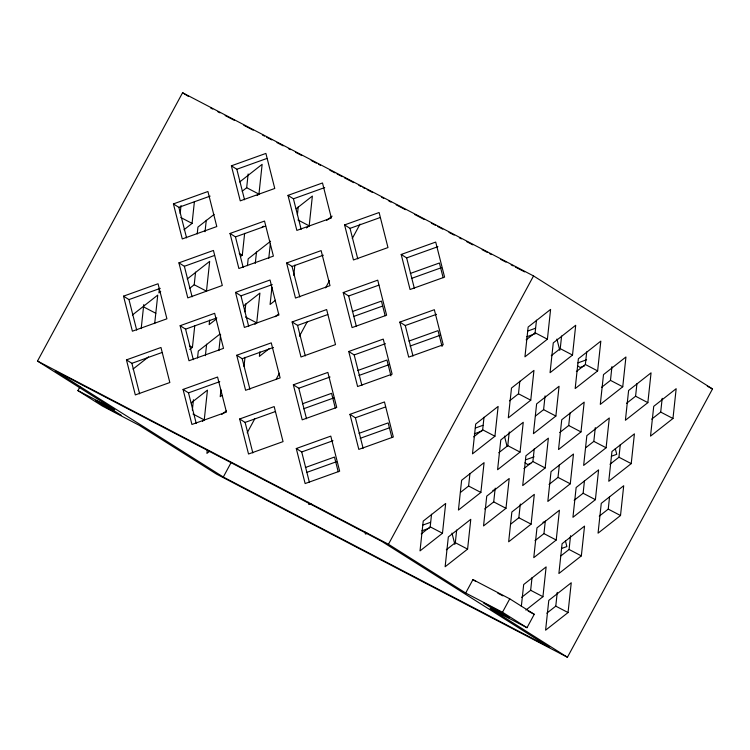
<?xml version="1.0" encoding="UTF-8"?>
<svg xmlns="http://www.w3.org/2000/svg" width="750" height="750" viewBox="0 0 750 750"><rect width="100%" height="100%" fill="white"/><g stroke="black" fill="none" stroke-linecap="round" stroke-linejoin="round"><path stroke-width="1.12" d="M141.188 328.641L143.766 304.594M154.688 323.588L157.744 295.087L132.394 315.009M159.412 288.347L158.916 292.931L160.716 291.516M180.169 213.553L181.031 205.538M183.994 229.753L192.075 223.397L194.409 201.628M197.203 233.981L197.934 227.1L214.097 214.406M189.722 288.272L194.213 284.747L195.562 272.137M189.731 349.481L192.422 347.372L194.766 325.594M205.041 231.713L206.269 220.247M197.55 357.947L198.291 351.075L219.844 334.134M192.347 410.053L193.453 399.741M205.397 355.678L206.625 344.213M209.644 320.062L209.147 324.647L216.328 319.003M202.453 421.312L204.253 419.897L207.45 390.103L191.287 402.806M207.281 449.962L206.916 453.394L209.606 451.284M218.897 350.625L220.612 334.575M220.95 389.85L220.209 396.722L222 395.316M242.184 191.241L246.675 187.716L248.147 173.963M240.506 256.528L242.306 255.122L244.641 233.344M247.434 265.697L248.166 258.825L270.619 241.181M244.931 311.878L245.794 303.863M257.147 195.534L258.947 194.119L262.144 164.325L239.691 181.969M244.012 366.478L244.997 357.319M255.272 263.428L256.5 251.972M254.916 324.281L256.716 322.866L259.913 293.072L243.75 305.775M268.772 258.375L270.375 243.478M259.875 351.788L259.378 356.372L269.259 348.609M271.931 287.288L270.084 304.481L275.475 300.244M297.394 214.847L298.256 206.831M293.766 275.381L294.872 265.069M306.478 227.953L309.178 225.844L312.375 196.05L296.212 208.744M421.219 533.906L430.2 526.847L431.55 514.237M442.472 533.25L445.669 503.456L423.216 521.1L420.019 550.894L442.472 533.25L430.2 526.847M446.334 549.759L455.316 542.709L456.666 530.1M460.519 492.384L468.6 486.038L469.959 473.428M467.587 549.113L470.784 519.319L448.331 536.953L445.134 566.747L467.587 549.113L455.316 542.709M473.681 436.875L482.663 429.816L484.012 417.216M480.872 492.441L484.078 462.647L461.625 480.281L458.428 510.075L480.872 492.441L468.6 486.038M494.934 436.219L498.131 406.425L475.678 424.069L472.481 453.863L494.934 436.219L482.663 429.816M484.744 508.95L493.716 501.891L495.197 488.147M498.797 452.728L507.778 445.678L509.25 431.925M505.988 508.303L509.194 478.509L486.741 496.144L483.544 525.938L505.988 508.303L493.716 501.891M509.503 400.847L518.484 393.788L519.834 381.178M520.05 452.081L523.247 422.288L500.794 439.931L497.597 469.725L520.05 452.081L507.778 445.678M526.144 339.844L535.125 332.784L536.475 320.184M530.756 400.191L533.953 370.397L511.5 388.041L508.303 417.834L530.756 400.191L518.484 393.788M510.75 524.109L518.841 517.753L520.312 504M523.913 468.591L532.894 461.541L534.244 448.931M547.397 339.197L550.594 309.403L528.141 327.037L524.944 356.831L547.397 339.197L535.125 332.784M521.344 606.309L523.678 584.541L546.131 566.897L542.934 596.691L525.872 610.097M531.103 524.156L534.309 494.363L511.856 512.006L508.659 541.8L531.103 524.156L518.841 517.753M535.519 415.997L543.6 409.65L545.072 395.897M521.681 597.337L530.662 590.288L532.013 577.678M545.166 467.944L548.362 438.15L525.909 455.784L522.712 485.578L545.166 467.944L532.894 461.541M551.259 355.706L560.241 348.647L561.591 336.047M555.872 416.053L559.069 386.259L536.616 403.894L533.419 433.688L555.872 416.053L543.6 409.65M534.975 540.675L543.956 533.616L545.306 521.006M549.028 484.453L558.009 477.394L559.359 464.794M572.512 355.05L575.709 325.256L553.266 342.9L550.059 372.694L572.512 355.05L560.241 348.647M556.219 540.019L559.425 510.225L536.972 527.869L533.775 557.663L556.219 540.019L543.956 533.616M559.734 432.562L568.716 425.503L570.066 412.903M546.797 613.2L555.778 606.15L557.25 592.397M570.281 483.806L573.478 454.012L551.025 471.647L547.828 501.441L570.281 483.806L558.009 477.394M576.375 371.559L585.356 364.509L586.706 351.9M580.988 431.916L584.184 402.122L561.731 419.756L558.534 449.55L580.988 431.916L568.716 425.503M560.991 555.825L569.072 549.478L570.544 535.725M568.05 612.553L571.247 582.759L548.794 600.394L545.597 630.188L568.05 612.553L555.778 606.15M574.144 500.316L583.125 493.256L584.475 480.656M597.628 370.912L600.825 341.119L578.381 358.753L575.175 388.556L597.628 370.912L585.356 364.509M581.344 555.881L584.541 526.087L562.087 543.722L558.891 573.516L581.344 555.881L569.072 549.478M585.75 447.722L593.831 441.366L595.303 427.613M595.397 499.659L598.594 469.866L576.141 487.509L572.944 517.303L595.397 499.659L583.125 493.256M601.491 387.422L610.472 380.372L611.944 366.619M606.103 447.769L609.3 417.975L586.847 435.619L583.65 465.413L606.103 447.769L593.831 441.366M599.259 516.169L608.241 509.119L609.591 496.509M622.744 386.775L625.941 356.981L603.497 374.616L600.291 404.409L622.744 386.775L610.472 380.372M609.966 464.288L618.947 457.228L620.297 444.619M620.513 515.522L623.709 485.728L601.266 503.362L598.059 533.166L620.513 515.522L608.241 509.119M626.606 403.284L635.588 396.225L636.938 383.625M631.219 463.631L634.416 433.837L611.962 451.481L608.766 481.275L631.219 463.631L618.947 457.228M647.859 402.638L651.056 372.834L628.612 390.478L625.406 420.272L647.859 402.638L635.588 396.225M651.722 419.147L660.703 412.087L662.184 398.334M672.975 418.491L676.172 388.697L653.728 406.341L650.522 436.134L672.975 418.491L660.703 412.087M77.916 390.609L114.731 409.828L37.5 361.059L182.578 92.737L533.541 275.934L712.5 388.941L567.422 657.263L216.459 474.066L139.228 425.297L102.422 406.078L77.916 390.609L79.987 386.775M223.294 477.037L55.219 370.903L381.628 541.284L549.703 647.419L223.294 477.037L231.075 462.647M247.191 432.825L254.972 418.434M276.094 379.369L279.431 373.2M299.447 336.188L307.228 321.797M325.575 287.869L329.466 280.678M352.256 238.528L360.038 224.128M465.684 593.025L472.941 579.609L509.756 598.828L534.253 614.297L526.997 627.712L502.5 612.244L465.684 593.025L388.453 544.256L533.541 275.934M502.5 612.244L509.756 598.828M187.228 278.991L209.681 261.356L206.484 291.15L194.213 284.747M261.609 227.616L263.409 226.209M133.022 369.075L148.603 356.841M326.719 220.369L332.1 216.141M275.147 316.697L278.738 313.875M221.784 414.431L226.275 410.906M231.384 165.816L265.894 153.422L274.762 188.466L240.253 200.859L231.384 165.816L236.822 169.256L244.547 199.781M236.822 169.256L267.028 158.409M173.409 203.906L207.919 191.512L216.788 226.556L182.278 238.95L173.409 203.906L178.856 207.347L186.572 237.872M178.856 207.347L210.131 196.116M287.991 195.366L322.5 182.972L331.369 218.016L296.859 230.409L287.991 195.366L293.428 198.806L301.153 229.322M293.428 198.806L324.713 187.575M230.016 233.456L264.525 221.062L273.394 256.106L238.884 268.5L230.016 233.456L235.453 236.897L243.178 267.413M235.453 236.897L265.659 226.05M178.922 262.847L213.431 250.453L222.3 285.497L187.791 297.891L178.922 262.847L184.359 266.288L192.084 296.803M184.359 266.288L214.566 255.441M123.525 296.156L158.044 283.762L166.912 318.806L132.394 331.2L123.525 296.156L128.972 299.597L136.697 330.113M128.972 299.597L160.256 288.366M344.587 224.916L379.106 212.522L387.975 247.566L353.456 259.959L344.587 224.916L350.034 228.356L357.759 258.872M350.034 228.356L380.241 217.509M286.622 263.006L321.131 250.612L330 285.656L295.491 298.05L286.622 263.006L292.059 266.447L299.784 296.962M292.059 266.447L323.344 255.216M235.519 292.397L270.038 280.003L278.906 315.047L244.388 327.441L235.519 292.397L240.966 295.837L248.691 326.353M240.966 295.837L272.25 284.606M180.131 325.706L214.65 313.312L223.519 348.356L189 360.75L180.131 325.706L185.578 329.147L193.303 359.662M185.578 329.147L216.862 317.916M401.194 254.466L435.712 242.072L444.581 277.116L410.062 289.5L401.194 254.466L406.641 257.906L414.366 288.422M406.641 257.906L437.925 246.675M126.45 359.878L160.969 347.484L169.838 382.528L135.319 394.922L126.45 359.878L131.897 363.319L139.622 393.834M131.897 363.319L162.103 352.472M343.219 292.556L377.738 280.162L386.606 315.197L352.087 327.591L343.219 292.556L348.666 295.997L356.391 326.512M410.297 273.459L439.416 262.997L443.137 277.697M348.666 295.997L378.872 285.15M411.422 278.447L441.628 267.6M292.125 321.947L326.644 309.553L335.512 344.597L300.994 356.981L292.125 321.947L297.572 325.387L305.297 355.903M297.572 325.387L327.778 314.541M352.322 311.55L381.441 301.088L385.162 315.787M236.738 355.256L271.256 342.863L280.125 377.897L245.606 390.291L236.738 355.256L242.184 358.697L249.909 389.213M353.447 316.537L382.575 306.075M242.184 358.697L273.469 347.456M183.056 389.428L217.575 377.034L226.444 412.078L191.925 424.462L183.056 389.428L188.503 392.869L196.228 423.384M188.503 392.869L219.787 381.637M399.825 322.106L434.344 309.713L443.212 344.747L408.694 357.141L399.825 322.106L405.272 325.538L412.997 356.062M405.272 325.538L436.556 314.306M348.731 351.497L383.25 339.103L392.119 374.137L357.6 386.531L348.731 351.497L354.178 354.928L361.903 385.453M354.178 354.928L385.463 343.697M408.928 341.091L438.047 330.637L442.05 346.462M293.344 384.806L327.863 372.413L336.731 407.447L302.213 419.841L293.344 384.806L298.791 388.238L306.516 418.762M410.053 346.078L440.259 335.241M298.791 388.238L330.066 377.006M357.834 370.481L386.953 360.028L390.956 375.853M358.959 375.469L389.166 364.631M239.662 418.978L274.181 406.584L283.05 441.619L248.531 454.012L239.662 418.978L245.109 422.409L252.834 452.934M245.109 422.409L275.316 411.572M302.438 403.791L331.566 393.337L335.287 408.028M303.572 408.778L333.769 397.941M527.822 331.003L535.369 328.294M526.791 336.769L535.425 333.666M349.95 414.347L384.469 401.953L393.337 436.997L358.819 449.391L349.95 414.347L355.397 417.787L363.122 448.303M355.397 417.787L385.594 406.941M296.269 448.519L330.787 436.125L339.656 471.169L305.138 483.562L296.269 448.519L301.716 451.959L309.441 482.484M301.716 451.959L332.991 440.728M359.044 433.341L388.172 422.887L391.884 437.578M360.178 438.328L389.297 427.875M577.95 362.878L586.584 359.775M584.475 365.925L580.163 367.472L577.434 365.756M305.363 467.512L334.491 457.059L338.212 471.75M306.497 472.5L336.694 461.653M475.359 428.034L482.906 425.325M474.328 433.791L481.875 431.081M310.997 503.719L308.841 504.488L308.269 502.228M525.487 459.9L534.122 456.806M530.934 463.341L527.7 464.503L524.972 462.787M367.603 533.269L365.447 534.038L364.875 531.778M492.806 490.453L494.963 489.675M611.344 456.262L616.734 454.322L615.3 448.669M422.887 525.066L430.444 522.347M421.866 530.822L429.413 528.113M542.934 522.328L545.091 521.55M561.459 548.503L566.85 546.572L565.425 540.919M210.656 107.991L212.737 109.069M217.912 111.769L219.984 112.856M225.169 115.556L234.497 120.431M243.816 125.297L253.144 130.162M262.472 135.028L264.544 136.116M266.616 137.194L271.8 139.903M276.975 142.603L283.2 145.847M288.375 148.556L290.447 149.634M295.631 152.344L301.847 155.588M311.175 160.453L316.359 163.162M318.431 164.241L320.503 165.319M329.831 170.194L335.006 172.894M337.078 173.981L342.262 176.681M344.334 177.759L353.663 182.634M358.837 185.334L360.909 186.422M362.981 187.5L365.062 188.578M367.134 189.666L372.309 192.366M381.637 197.241L383.709 198.319M388.894 201.019L390.966 202.106M396.141 204.806L405.469 209.681M414.797 214.547L424.125 219.412M431.381 223.2L435.525 225.366M437.597 226.444L442.772 229.153M448.997 232.397L454.172 235.097M459.356 237.806L461.428 238.884M466.613 241.594L472.828 244.838M482.156 249.703L487.331 252.413M489.403 253.491L491.475 254.569M500.803 259.444L505.988 262.144M511.163 264.853L513.234 265.931M515.316 267.019L524.634 271.884M707.306 386.231L712.5 388.941M246.675 187.716L258.947 194.119M297.928 219.966L309.178 225.844M180.825 217.528L192.075 223.397M239.231 253.519L242.306 255.122M245.466 316.997L256.716 322.866M143.522 306.872L155.794 313.275M189.356 345.769L192.422 347.372M193.003 414.028L204.253 419.897M530.662 590.288L542.934 596.691M497.812 593.194L502.922 595.856M528.122 611.091L534.253 614.297M37.5 361.059L388.453 544.256M526.997 627.712L490.191 608.494L567.422 657.263M182.578 92.737L188.513 96.478M472.941 579.609L475.875 581.466M556.922 339.047L559.781 350.353M504.459 436.078L507.028 446.25M451.988 533.109L454.856 544.416M107.906 406.856L95.634 400.453L109.247 409.05L121.519 415.453L107.906 406.856M495.675 609.272L483.403 602.869L497.016 611.466L509.288 617.869L495.675 609.272"/></g></svg>
